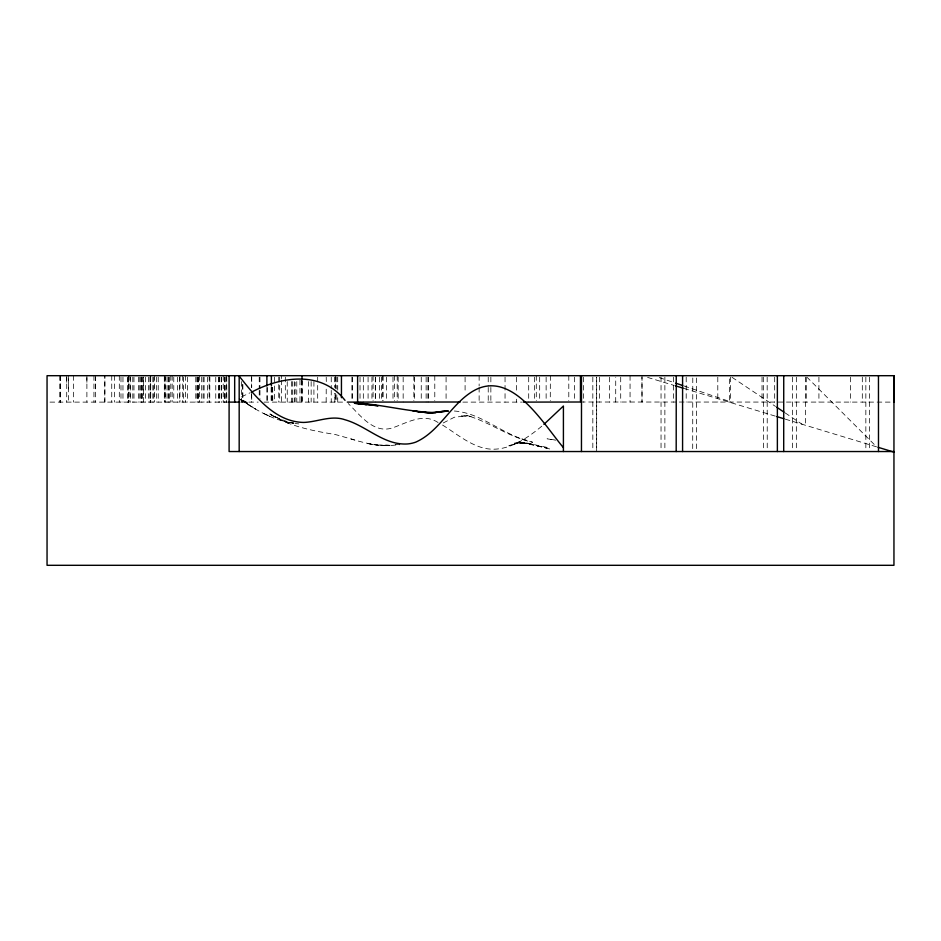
<?xml version="1.0" encoding="UTF-8"?>
<svg xmlns="http://www.w3.org/2000/svg" width="941" height="941" viewBox="0 0 941 941"><rect width="100%" height="100%" fill="white"/><g stroke="black" fill="none" stroke-linecap="round" stroke-linejoin="round"><path stroke-width="0.71" stroke-dasharray="4.71 3.53" d="M66.717 382.305L66.717 377.023M68.552 388.904L68.552 375.694L68.552 402.113M86.89 382.305L86.89 377.023M95.441 388.904L95.441 377.165M122.965 377.165L122.965 402.113M128.164 382.305L128.164 377.023M129.94 375.694L129.94 402.113M143.538 402.113L143.538 377.165M150.266 375.694L150.266 402.113M152.854 377.165L152.854 402.113M179.954 375.694L179.954 402.113M187.541 377.165L187.541 402.113M201.703 377.165L201.703 402.113M219.512 377.023L219.512 402.113M295.098 402.113L295.098 382.305M596.665 451.539L596.665 377.153L596.665 448.622M692.705 448.622L692.788 377.153M696.481 448.622L696.634 377.153M541.793 426.179C525.537 439.706 504.258 454.021 482.086 447.634C467.112 443.187 455.126 432.754 442.023 424.732M443.293 422.944L454.338 417.239L467.571 415.757L460.819 415.84L471.053 416.604L467.571 415.675C490.12 422.333 509.375 437.424 532.712 442.27L520.055 438.377M520.055 441.458L508.881 445.846L520.055 442.258L547.086 448.057C536.311 446.363 525.337 440.6 514.292 443.74L526.184 442.705L514.292 443.223L526.184 443.14L551.061 449.292M241.59 396.773L250.235 392.726M399.843 444.328L395.502 444.775L399.843 444.74M395.502 445.034C374.6 447.869 354.851 439.6 335.02 434.46C312.471 430.825 289.64 426.32 269.879 414.169L282.535 420.415L269.879 413.958L276.407 417.569L288.287 422.015M49.991 402.113L227.628 402.113M240.637 402.113L258.187 402.113M263.998 402.113L342.583 402.113M462.854 402.113L521.667 402.113M580.468 402.007L893.95 402.113M326.162 402.113L326.221 387.445M334.808 402.113L334.902 393.314M615.708 402.113L615.732 377.165M526.184 443.352L520.055 442.223L514.292 444.128L520.055 442.776L532.712 443.952M454.338 411.005C480.91 412.981 501.059 433.319 526.184 440.212M294.98 423.462L298.791 423.909M555.249 440.035L547.086 438.8L555.249 440.212M547.086 447.422L526.184 442.882M289.64 422.333L293.698 423.321C274.513 420.698 257.293 410.982 241.59 400.148L255.505 409.1L239.179 398.749L247.601 403.795L239.179 398.89L247.601 403.301L239.179 398.972L247.601 402.548L241.59 399.984M647.608 377.4L674.321 385.492M684.001 388.433L775.502 416.181M785.3 419.157L876.624 446.857L807.249 377.482M659.3 377.576L674.474 382.728M684.119 386.01L729.628 401.489L729.628 377.129M438.059 422.521C423.238 412.558 407.03 422.897 392.609 427.837C373.542 434.177 360.144 415.005 348.241 403.56M732.039 377.317L775.525 406.441M785.182 412.923L802.085 424.25M763.316 377.153L763.469 451.539M767.162 377.153L767.244 451.539M869.625 377.153L869.625 451.539M865.849 377.153L865.849 451.539M862.309 377.165L862.309 402.113M850.523 377.165L850.523 402.113M818.917 377.165L818.917 402.113M806.272 377.165L806.272 402.113M805.472 377.153L805.472 425.273M796.345 377.153L796.345 451.539M792.581 377.153L792.581 448.622M774.678 377.165L774.678 402.113M762.034 377.165L762.034 402.113M730.439 377.165L730.439 402.113M717.795 377.165L717.795 402.113M686.201 377.165L686.201 402.113M673.556 377.165L673.556 402.113M664.875 377.153L664.875 451.539M661.041 377.153L661.041 451.539M642.009 375.8L642.009 402.113L641.95 377.165M630.058 375.694L630.058 402.113M620.707 377.165L620.707 402.113M609.486 377.165L609.486 402.113M599.452 377.165L599.452 402.113M592.83 377.153L592.83 448.622M583.432 377.165L583.432 402.113M574.398 377.165L574.398 400.643M568.799 375.694L568.799 400.643M550.356 375.694L550.285 400.643M546.133 377.165L546.133 400.643M539.675 377.165L539.675 400.643M536.276 375.694L536.276 400.643M534.57 377.165L534.57 400.643M528.701 377.165L528.701 402.113M516.468 377.165L516.468 393.314M516.468 399.184L516.468 402.113M505.046 377.165L505.046 402.113M490.861 377.165L490.861 385.975M490.861 387.445L490.861 402.113M488.226 377.165L488.226 385.975M488.226 387.445L488.226 402.113M479.134 375.694L479.134 385.975M479.134 387.445L479.134 402.113M465.089 377.165L465.089 393.314M446.081 377.259L446.081 400.548M434.789 375.694L434.789 400.643M428.637 377.165L428.637 402.113M427.908 377.165L427.908 402.113M426.132 377.165L426.132 402.113M421.25 377.165L421.25 400.643M414.652 377.165L414.652 400.643M413.864 375.694L413.864 400.643M403.16 377.165L403.16 402.113M398.161 377.165L398.161 400.643M397.22 375.694L397.149 400.643M394.467 375.694L394.467 400.643M392.997 377.165L392.997 400.643M386.539 377.165L386.539 400.643M383.14 375.694L383.14 400.643M382.328 375.694L382.293 400.643M381.434 377.165L381.434 400.643M379.552 377.165L379.552 400.643M375.565 377.165L375.565 402.113M375.306 377.165L375.306 400.643M373.071 375.694L373.071 400.643M371.942 377.165L371.942 400.643M368.084 377.165L368.084 400.643M363.32 377.165L363.32 402.113M360.027 377.165L360.027 402.113M352.51 377.165L352.51 400.643M351.91 377.165L351.91 400.643M337.725 377.165L337.725 391.844M337.725 397.714L337.725 402.113M336.784 377.165L336.784 388.904M336.784 394.773L336.784 402.113M335.455 375.694L335.455 388.904M335.455 394.773L335.455 402.113M335.09 377.165L335.09 387.445M335.09 393.314L335.09 402.113M334.902 377.165L334.902 387.445M331.244 377.165L331.244 388.904M331.244 390.374L331.244 402.113M326.221 377.165L326.292 381.564M317.682 377.165L317.682 402.113M313.918 381.564L313.918 402.113M311.153 381.564L311.153 402.113M308.601 381.564L308.601 402.113M301.743 380.105L301.743 402.113M299.967 380.105L299.967 402.113M296.78 381.564L296.78 402.113M294.262 381.564L294.262 402.113M292.498 381.564L292.498 402.113M291.357 381.564L291.357 402.113M287.24 381.564L287.24 402.113M285.323 377.165L285.323 402.113M281.5 375.694L281.535 378.635M281.535 380.105L281.5 402.113M279.689 377.165L279.689 402.113M278.759 377.165L278.759 383.034M278.759 384.504L278.759 402.113M274.513 377.165L274.513 384.504M274.513 385.975L274.513 402.113M272.69 387.445L272.784 402.113M272.278 387.445L272.278 402.113M271.384 387.445L271.384 402.113M271.149 387.445L271.149 402.113M267.291 387.445L267.291 402.113M266.891 387.445L266.891 402.113M259.963 377.165L259.963 388.904M259.963 390.374L259.963 399.184M259.234 377.165L259.234 388.904M259.234 390.374L259.234 396.243M251.718 377.165L251.718 387.445M251.718 394.773L251.718 402.113M251.482 375.694L251.482 387.445M251.482 393.314L251.482 402.113M242.872 384.504L242.872 402.113M242.308 384.504L242.39 402.113M241.614 381.564L241.614 402.113M226.757 377.165L226.757 402.113M226.428 375.694L226.463 402.113M225.699 377.165L225.699 402.113M224.546 377.165L224.546 402.113M224.37 377.165L224.37 402.113M223.217 375.694L223.217 402.113M221.606 377.165L221.606 402.113M221.194 377.165L221.194 402.113M219.1 377.165L219.1 402.113M218.665 377.165L218.665 402.113M215.771 377.165L215.771 402.113M209.867 377.165L209.725 402.113M209.161 375.694L209.161 402.113M207.49 377.165L207.49 402.113M204.091 377.165L204.091 402.113M203.138 377.165L203.138 402.113M199.645 375.694L199.645 402.113M198.21 377.165L198.269 402.113M198.081 377.165L198.081 402.113M197.21 377.165L197.21 402.113M197.092 377.165L197.092 402.113M195.787 377.165L195.787 402.113M185.624 375.694L185.624 402.113M183.566 377.165L183.566 402.113M182.719 375.694L182.719 402.113M179.59 377.165L179.59 402.113M177.52 377.165L177.52 402.113M173.779 377.165L173.779 402.113M172.168 375.694L172.168 402.113M170.803 375.694L170.803 402.113M169.356 377.165L169.356 402.113M168.651 377.165L168.651 402.113M167.898 377.165L167.898 402.113M165.957 377.165L165.957 402.113M165.04 375.694L165.04 402.113M164.84 375.694L164.84 402.113M164.31 377.165L164.31 402.113M158.229 377.165L158.229 402.113M156.665 377.165L156.665 402.113M154.524 375.694L154.524 402.113M153.806 377.165L153.806 402.113M150.725 375.694L150.725 402.113M150.56 377.165L150.595 402.113M150.478 375.694L150.478 402.113M149.995 377.165L149.901 402.113M148.443 377.165L148.443 402.113M145.632 377.165L145.632 402.113M143.408 377.023L143.408 395.514M142.314 377.165L142.314 402.113M141.797 377.165L141.797 402.113M141.221 377.165L141.221 402.113M140.927 377.165L140.927 402.113M139.774 377.165L139.774 402.113M138.539 377.165L138.539 402.113M133.975 377.165L133.975 402.113M132.81 377.165L132.81 402.113M130.658 377.165L130.658 402.113M128.776 375.694L128.776 402.113M128.599 375.694L128.599 402.113M128.247 377.165L128.164 402.113M127.729 377.165L127.729 402.113M120.989 377.165L120.989 402.113M119.307 375.694L119.307 402.113M114.473 375.694L114.473 402.113M111.744 375.694L111.744 402.113M95.441 375.694L95.441 402.113M93.947 375.694L93.947 402.113M86.89 375.694L86.89 402.113M73.61 375.694L73.61 402.113M66.717 375.694L66.717 402.113M60.447 375.694L60.447 402.113M60.212 375.694L60.212 402.113M59.883 375.694L59.883 402.113M389.715 445.328L383.928 445.069L389.715 445.34M383.928 445.364L378.141 444.94L383.928 445.422M378.141 445.14L372.342 444.387L378.141 445.187M293.698 423.085L288.287 422.333L293.698 423.085M372.342 444.411L366.496 443.258L372.342 444.458M354.498 439.976L351.393 439.035L354.498 439.988M288.287 423.121L282.535 420.556L288.287 423.179M269.879 416.369L262.915 413.04L269.879 416.463M302.049 402.113L302.049 378.635L302.014 402.113M104.863 402.113L104.863 375.694L104.78 402.113"/><path stroke-width="1.41" d="M543.91 424.379L563.412 406.018L563.412 451.539M251.553 392.138C281.512 376.294 321.54 370.389 345.041 400.36M448.092 410.994L430.249 412.899L436.095 412.546C408.794 412.264 381.94 404.148 354.498 402.948L366.496 404.618L354.498 402.748M893.95 375.694L47.05 375.694L47.05 565.306L893.95 565.306L893.95 375.694L893.95 402.113M228.898 402.113L239.39 402.113M347.276 402.113L460.243 402.007M523.137 402.113L580.468 402.007L580.468 375.8M893.95 451.539L229.098 451.539L229.098 375.694M675.732 385.928L683.166 388.174M776.878 416.604L783.9 418.733M878.024 447.281L893.95 452.115M675.85 383.199L682.743 385.539M776.725 407.253L783.971 412.111M563.412 447.645C542.592 423.132 510.434 366.661 471.053 392.362C450.021 406.006 439.047 431.743 415.769 442.129A32.488 32.488 0 0 1 407.088 443.987C383.61 445.175 366.484 425.791 345.041 419.768C331.197 414.91 317.458 422.015 303.602 422.438C275.031 421.862 255.423 396.561 239.179 376.153L239.179 451.539M878.459 375.694L878.494 451.539M783.735 375.694L783.7 451.539M777.36 375.694L777.372 451.539M682.59 375.694L682.578 451.539M676.25 375.694L676.191 451.539M581.514 375.694L581.456 451.539M357.604 375.8L357.604 402.007M341.442 375.694L341.442 397.714M302.014 375.694L302.014 378.635M271.384 375.694L271.384 385.975M266.891 375.694L266.891 385.975M234.674 375.694L234.674 402.113M442.023 411.417L436.095 412.229L448.092 411.064L442.023 411.417M430.249 413.075L418.663 411.676L430.249 413.075M366.496 404.254L354.498 403.289L378.141 405.794L366.496 404.254M418.663 411.793L412.876 410.664L418.663 411.793"/></g></svg>
